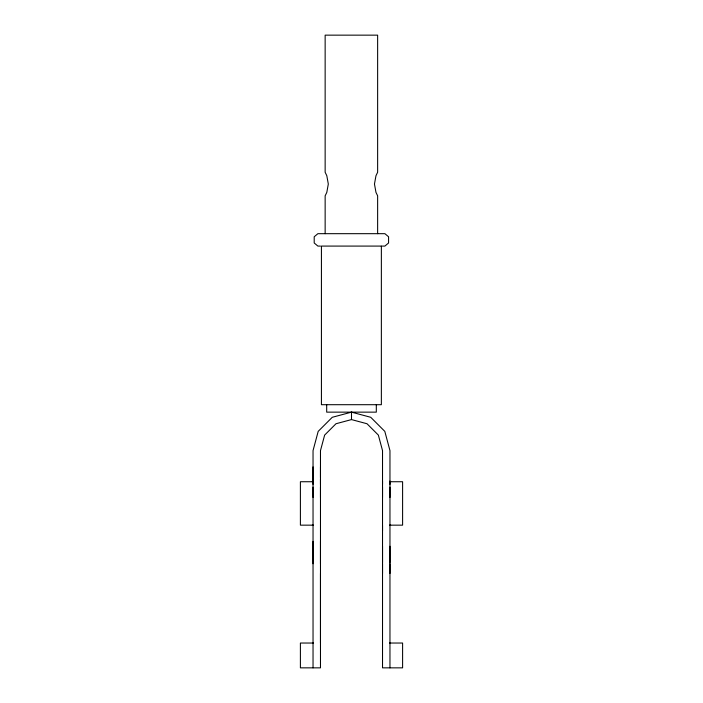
<?xml version="1.0" encoding="UTF-8"?>
<svg xmlns="http://www.w3.org/2000/svg" width="703" height="703" viewBox="0 0 703 703"><rect width="100%" height="100%" fill="white"/><g stroke="black" fill="none" stroke-linecap="round" stroke-linejoin="round"><path stroke-width="1.05" d="M313.037 563.762L313.037 541.38M313.037 493.515L313.037 667.85M313.037 492.829L313.037 450.605L318.187 431.378L332.264 417.292L351.5 412.143L370.736 417.292L384.813 431.378L389.963 450.605L389.963 667.85M320.48 573.455L320.48 667.85L300.401 667.85L300.401 643.034L313.538 643.034M320.48 563.762L320.48 541.38M382.52 573.455L382.52 563.762M382.52 562.62L382.52 546.249M382.52 530.809L382.52 450.605L378.363 435.095L367.01 423.742L351.5 419.586L335.99 423.742L324.637 435.095L320.48 450.605L320.48 643.034M382.52 497.478L382.52 487.17M382.52 484.349L382.52 481.107M389.963 573.455L389.963 563.762M389.963 562.62L389.963 546.249M389.963 497.478L389.963 487.17M389.963 484.349L389.963 481.107M312.325 481.731L313.037 481.397M389.963 525.493L390.675 525.159M320.436 246.085L317.888 246.085L314.206 242.983L314.206 236.779L317.888 233.677L384.893 233.677L388.574 236.779L388.574 242.983L384.893 246.085L382.344 246.085M313.538 481.731L300.401 481.731L300.401 525.159L313.538 525.159M389.462 481.731L402.599 481.731L402.599 525.159L389.462 525.159M389.462 643.034L402.599 643.034L402.599 667.85L382.52 667.85L382.52 525.493M389.963 481.397L390.675 481.731M312.325 525.159L313.037 525.493M377.634 233.677L377.634 195.829L375.973 192.385L374.471 184.045L375.973 175.715L377.634 172.261L377.634 35.15L325.146 35.15L325.146 172.261L326.807 175.715L328.31 184.045L326.807 192.385L325.146 195.829L325.146 233.677M376.316 404.7L376.316 412.143L326.684 412.143L326.684 404.7M351.5 412.143L351.5 419.586M320.48 466.906L320.48 477.478M320.48 479.253L320.48 484.349M320.48 487.17L320.48 497.478M313.037 466.906L313.037 484.349M313.037 487.17L313.037 497.478M381.36 246.085L321.429 246.085L321.429 404.7L381.36 404.7L381.36 246.085"/></g></svg>
